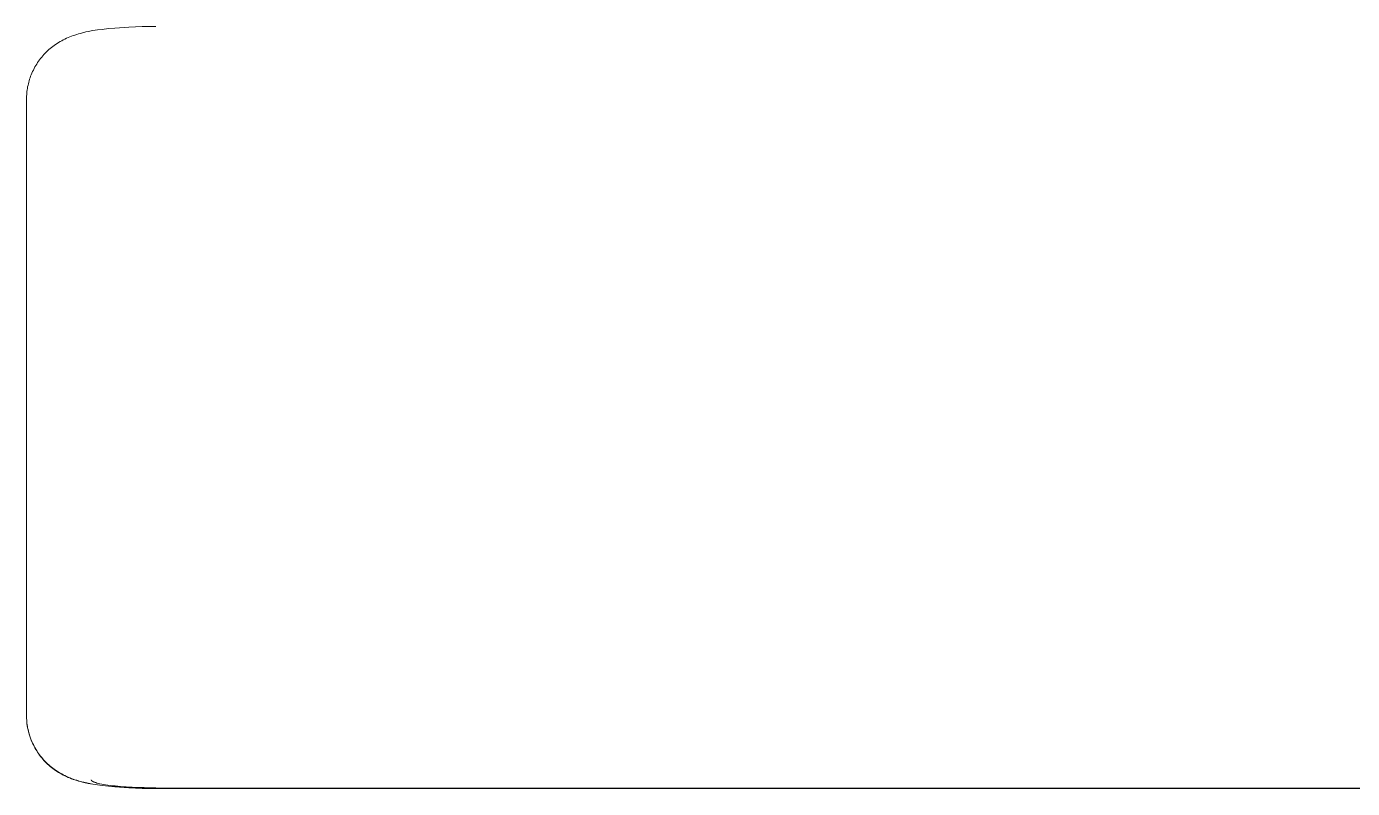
# Model space of a CAD drawing. Header units: millimetres. Extents: x -253 to 4295, y -442 to 2895.
# Drawn here: x -55.2 to 47.3, y 2455.2 to 2514.1 of the extents above; entities that cross this region are included whole.
import ezdxf

# ---------------------------------------------------------------- set-up
doc = ezdxf.new("R2010")
doc.units = ezdxf.units.MM
doc.layers.add('ZANO_R', color=7, linetype='Continuous', lineweight=0)

msp = doc.modelspace()

# ---------------------------------------------------------------- linework, layer by layer
at = {"layer": 'ZANO_R'}
for p, q in [((-51.83, 2513.29), (-51.7, 2513.34)), ((-51.7, 2513.34), (-51.56, 2513.39)), ((-51.56, 2513.39), (-51.43, 2513.43)), ((-51.43, 2513.43), (-51.29, 2513.48)), ((-51.29, 2513.48), (-51.16, 2513.52)), ((-51.16, 2513.52), (-51.02, 2513.56)), ((-51.02, 2513.56), (-50.74, 2513.63)), ((-50.74, 2513.63), (-50.57, 2513.67)), ((-50.57, 2513.67), (-50.39, 2513.7)), ((-50.39, 2513.7), (-50.03, 2513.77)), ((-50.03, 2513.77), (-49.68, 2513.83)), ((-49.68, 2513.83), (-49.32, 2513.87)), ((-49.32, 2513.87), (-48.83, 2513.93)), ((-48.83, 2513.93), (-48.33, 2513.97)), ((-48.33, 2513.97), (-47.25, 2514.04)), ((-47.25, 2514.04), (-46.22, 2514.08)), ((-46.22, 2514.08), (-45.17, 2514.09)), ((-53.54, 2512.21), (-53.44, 2512.3)), ((-53.44, 2512.3), (-53.34, 2512.39)), ((-53.34, 2512.39), (-53.23, 2512.47)), ((-53.23, 2512.47), (-53.13, 2512.55)), ((-53.13, 2512.55), (-53.02, 2512.63)), ((-53.02, 2512.63), (-52.92, 2512.71)), ((-52.92, 2512.71), (-52.81, 2512.78)), ((-52.81, 2512.78), (-52.69, 2512.85)), ((-52.69, 2512.85), (-52.57, 2512.92)), ((-52.57, 2512.92), (-52.45, 2512.99)), ((-52.45, 2512.99), (-52.33, 2513.06)), ((-52.33, 2513.06), (-52.21, 2513.12)), ((-52.21, 2513.12), (-52.08, 2513.18)), ((-52.08, 2513.18), (-51.96, 2513.23)), ((-51.96, 2513.23), (-51.83, 2513.29)), ((-54.38, 2511.18), (-54.31, 2511.3)), ((-54.31, 2511.3), (-54.24, 2511.41)), ((-54.24, 2511.41), (-54.16, 2511.51)), ((-54.16, 2511.51), (-54.08, 2511.62)), ((-54.08, 2511.62), (-53.99, 2511.72)), ((-53.99, 2511.72), (-53.91, 2511.82)), ((-53.91, 2511.82), (-53.82, 2511.92)), ((-53.82, 2511.92), (-53.73, 2512.02)), ((-53.73, 2512.02), (-53.64, 2512.11)), ((-53.64, 2512.11), (-53.54, 2512.21)), ((-54.89, 2510.13), (-54.85, 2510.25)), ((-54.85, 2510.25), (-54.8, 2510.36)), ((-54.8, 2510.36), (-54.75, 2510.48)), ((-54.75, 2510.48), (-54.7, 2510.6)), ((-54.7, 2510.6), (-54.64, 2510.72)), ((-54.64, 2510.72), (-54.58, 2510.84)), ((-54.58, 2510.84), (-54.52, 2510.96)), ((-54.52, 2510.96), (-54.45, 2511.07)), ((-54.45, 2511.07), (-54.38, 2511.18)), ((-55.12, 2509.19), (-55.1, 2509.31)), ((-55.1, 2509.31), (-55.08, 2509.43)), ((-55.08, 2509.43), (-55.05, 2509.55)), ((-55.05, 2509.55), (-55.02, 2509.67)), ((-55.02, 2509.67), (-54.99, 2509.79)), ((-54.99, 2509.79), (-54.96, 2509.9)), ((-54.96, 2509.9), (-54.93, 2510.02)), ((-54.93, 2510.02), (-54.89, 2510.13)), ((-55.17, 2508.59), (-55.16, 2508.71)), ((-55.17, 2508.47), (-55.17, 2508.59)), ((-55.17, 2480.69), (-55.17, 2508.47)), ((-55.16, 2508.71), (-55.15, 2508.83)), ((-55.15, 2508.83), (-55.14, 2508.95)), ((-55.14, 2508.95), (-55.13, 2509.07)), ((-55.13, 2509.07), (-55.12, 2509.19)), ((-55.17, 2460.85), (-55.17, 2480.69)), ((-55.17, 2460.73), (-55.17, 2460.85)), ((-55.16, 2460.61), (-55.17, 2460.73)), ((-55.15, 2460.49), (-55.16, 2460.61)), ((-55.14, 2460.37), (-55.15, 2460.49)), ((-55.13, 2460.25), (-55.14, 2460.37)), ((-55.12, 2460.13), (-55.13, 2460.25)), ((-55.11, 2460.06), (-55.13, 2460.23)), ((-55.1, 2460.01), (-55.12, 2460.13)), ((-55.08, 2459.9), (-55.11, 2460.06)), ((-55.08, 2459.89), (-55.1, 2460.01)), ((-55.05, 2459.74), (-55.08, 2459.9)), ((-55.05, 2459.77), (-55.08, 2459.89)), ((-55.02, 2459.65), (-55.05, 2459.77)), ((-55.01, 2459.58), (-55.05, 2459.74)), ((-54.99, 2459.53), (-55.02, 2459.65)), ((-54.97, 2459.42), (-55.01, 2459.58)), ((-54.96, 2459.42), (-54.99, 2459.53)), ((-54.92, 2459.26), (-54.97, 2459.42)), ((-54.93, 2459.3), (-54.96, 2459.42)), ((-54.89, 2459.19), (-54.93, 2459.3)), ((-54.86, 2459.1), (-54.92, 2459.26)), ((-54.85, 2459.07), (-54.89, 2459.19)), ((-54.8, 2458.94), (-54.86, 2459.1)), ((-54.8, 2458.96), (-54.85, 2459.07)), ((-54.75, 2458.84), (-54.8, 2458.96)), ((-54.75, 2458.82), (-54.8, 2458.94)), ((-54.7, 2458.72), (-54.75, 2458.84)), ((-54.7, 2458.7), (-54.75, 2458.82)), ((-54.64, 2458.6), (-54.7, 2458.72)), ((-54.64, 2458.58), (-54.7, 2458.7)), ((-54.58, 2458.48), (-54.64, 2458.6)), ((-54.58, 2458.46), (-54.64, 2458.58)), ((-54.52, 2458.37), (-54.58, 2458.48)), ((-54.52, 2458.35), (-54.58, 2458.46)), ((-54.45, 2458.25), (-54.52, 2458.37)), ((-54.45, 2458.23), (-54.52, 2458.35)), ((-54.38, 2458.14), (-54.45, 2458.25)), ((-54.38, 2458.12), (-54.45, 2458.23)), ((-54.31, 2458.02), (-54.38, 2458.14)), ((-54.31, 2458.01), (-54.38, 2458.12)), ((-54.24, 2457.92), (-54.31, 2458.02)), ((-54.24, 2457.9), (-54.31, 2458.01)), ((-54.16, 2457.81), (-54.24, 2457.92)), ((-54.16, 2457.79), (-54.24, 2457.9)), ((-54.08, 2457.7), (-54.16, 2457.81)), ((-54.08, 2457.68), (-54.16, 2457.79)), ((-53.99, 2457.6), (-54.08, 2457.7)), ((-53.99, 2457.58), (-54.08, 2457.68)), ((-53.91, 2457.5), (-53.99, 2457.6)), ((-53.91, 2457.48), (-53.99, 2457.58)), ((-53.82, 2457.4), (-53.91, 2457.5)), ((-53.82, 2457.38), (-53.91, 2457.48)), ((-53.73, 2457.3), (-53.82, 2457.4)), ((-53.73, 2457.28), (-53.82, 2457.38)), ((-53.64, 2457.21), (-53.73, 2457.3)), ((-53.64, 2457.19), (-53.73, 2457.28)), ((-53.54, 2457.12), (-53.64, 2457.21)), ((-53.54, 2457.1), (-53.64, 2457.19)), ((-53.44, 2457.03), (-53.54, 2457.12)), ((-53.44, 2457.01), (-53.54, 2457.1)), ((-53.34, 2456.94), (-53.44, 2457.03)), ((-53.34, 2456.92), (-53.44, 2457.01)), ((-53.24, 2456.85), (-53.34, 2456.94)), ((-53.24, 2456.84), (-53.34, 2456.92)), ((-53.13, 2456.77), (-53.24, 2456.85)), ((-53.13, 2456.75), (-53.24, 2456.84)), ((-53.03, 2456.69), (-53.13, 2456.77)), ((-53.03, 2456.67), (-53.13, 2456.75)), ((-52.92, 2456.62), (-53.03, 2456.69)), ((-52.92, 2456.6), (-53.03, 2456.67)), ((-52.81, 2456.54), (-52.92, 2456.62)), ((-52.81, 2456.52), (-52.92, 2456.6)), ((-52.69, 2456.47), (-52.81, 2456.54)), ((-52.69, 2456.45), (-52.81, 2456.52)), ((-52.57, 2456.4), (-52.69, 2456.47)), ((-52.57, 2456.38), (-52.69, 2456.45)), ((-52.45, 2456.33), (-52.57, 2456.4)), ((-52.45, 2456.31), (-52.57, 2456.38)), ((-52.33, 2456.26), (-52.45, 2456.33)), ((-52.33, 2456.25), (-52.45, 2456.31)), ((-52.21, 2456.2), (-52.33, 2456.26)), ((-52.21, 2456.18), (-52.33, 2456.25)), ((-52.08, 2456.14), (-52.21, 2456.2)), ((-52.08, 2456.13), (-52.21, 2456.18)), ((-51.96, 2456.09), (-52.08, 2456.14)), ((-51.96, 2456.07), (-52.08, 2456.13)), ((-51.83, 2456.03), (-51.96, 2456.09)), ((-51.83, 2456.02), (-51.96, 2456.07)), ((-51.7, 2455.98), (-51.83, 2456.03)), ((-51.7, 2455.96), (-51.83, 2456.02)), ((-51.56, 2455.93), (-51.7, 2455.98)), ((-51.56, 2455.91), (-51.7, 2455.96)), ((-51.43, 2455.89), (-51.56, 2455.93)), ((-51.43, 2455.87), (-51.56, 2455.91)), ((-51.29, 2455.84), (-51.43, 2455.89)), ((-51.29, 2455.82), (-51.43, 2455.87)), ((-51.16, 2455.8), (-51.29, 2455.84)), ((-51.16, 2455.78), (-51.29, 2455.82)), ((-51.02, 2455.76), (-51.16, 2455.8)), ((-51.02, 2455.75), (-51.16, 2455.78)), ((-50.74, 2455.69), (-51.02, 2455.76)), ((-50.74, 2455.68), (-51.02, 2455.75)), ((-50.4, 2455.62), (-50.74, 2455.69)), ((-50.4, 2455.6), (-50.74, 2455.68)), ((-50.05, 2455.55), (-50.4, 2455.62)), ((-50.05, 2455.54), (-50.4, 2455.6)), ((-50.17, 2455.88), (-50.17, 2455.89)), ((-50.17, 2455.87), (-50.17, 2455.88)), ((-50.17, 2455.88), (-50.17, 2455.88)), ((-50.17, 2455.88), (-50.17, 2455.88)), ((-50.16, 2455.87), (-50.17, 2455.87)), ((-50.17, 2455.87), (-50.17, 2455.87)), ((-50.16, 2455.86), (-50.16, 2455.87)), ((-50.16, 2455.85), (-50.16, 2455.86)), ((-50.16, 2455.86), (-50.16, 2455.86)), ((-50.16, 2455.86), (-50.16, 2455.86)), ((-50.15, 2455.84), (-50.16, 2455.85)), ((-50.16, 2455.85), (-50.16, 2455.85)), ((-50.16, 2455.85), (-50.16, 2455.85)), ((-50.15, 2455.83), (-50.15, 2455.84)), ((-50.15, 2455.84), (-50.15, 2455.84)), ((-50.14, 2455.83), (-50.15, 2455.83)), ((-50.15, 2455.83), (-50.15, 2455.83)), ((-50.14, 2455.82), (-50.14, 2455.83)), ((-50.13, 2455.81), (-50.14, 2455.82)), ((-50.14, 2455.82), (-50.14, 2455.82)), ((-50.14, 2455.82), (-50.14, 2455.82)), ((-50.12, 2455.81), (-50.13, 2455.81)), ((-50.13, 2455.81), (-50.13, 2455.81)), ((-50.12, 2455.8), (-50.12, 2455.81)), ((-50.11, 2455.8), (-50.12, 2455.8)), ((-50.12, 2455.8), (-50.12, 2455.8)), ((-50.11, 2455.79), (-50.11, 2455.8)), ((-50.1, 2455.79), (-50.11, 2455.79)), ((-50.09, 2455.78), (-50.1, 2455.79)), ((-50.08, 2455.77), (-50.09, 2455.78)), ((-50.07, 2455.77), (-50.08, 2455.77)), ((-50.06, 2455.76), (-50.07, 2455.77)), ((-50.05, 2455.75), (-50.06, 2455.76)), ((-50.03, 2455.75), (-50.05, 2455.75)), ((-49.68, 2455.5), (-50.05, 2455.55)), ((-49.68, 2455.48), (-50.05, 2455.54)), ((-50.02, 2455.74), (-50.03, 2455.75)), ((-50.01, 2455.73), (-50.02, 2455.74)), ((-49.99, 2455.72), (-50.01, 2455.73)), ((-49.97, 2455.72), (-49.99, 2455.72)), ((-49.94, 2455.7), (-49.97, 2455.72)), ((-49.9, 2455.69), (-49.94, 2455.7)), ((-49.86, 2455.67), (-49.9, 2455.69)), ((-49.82, 2455.66), (-49.86, 2455.67)), ((-49.77, 2455.64), (-49.82, 2455.66)), ((-49.72, 2455.63), (-49.77, 2455.64)), ((-49.61, 2455.6), (-49.72, 2455.63)), ((-49.32, 2455.45), (-49.68, 2455.5)), ((-49.32, 2455.43), (-49.68, 2455.48)), ((-49.49, 2455.57), (-49.61, 2455.6)), ((-49.35, 2455.55), (-49.49, 2455.57)), ((-49.21, 2455.52), (-49.35, 2455.55)), ((-48.83, 2455.39), (-49.32, 2455.45)), ((-48.83, 2455.38), (-49.32, 2455.43)), ((-49.05, 2455.5), (-49.21, 2455.52)), ((-48.7, 2455.45), (-49.05, 2455.5)), ((-48.33, 2455.35), (-48.83, 2455.39)), ((-48.33, 2455.33), (-48.83, 2455.38)), ((-48.32, 2455.41), (-48.7, 2455.45)), ((-47.25, 2455.28), (-48.33, 2455.35)), ((-47.25, 2455.26), (-48.33, 2455.33)), ((-47.9, 2455.37), (-48.32, 2455.41)), ((-47.01, 2455.31), (-47.9, 2455.37)), ((-46.22, 2455.24), (-47.25, 2455.28)), ((-46.22, 2455.22), (-47.25, 2455.26)), ((-46.08, 2455.28), (-47.01, 2455.31)), ((-45.17, 2455.23), (-46.22, 2455.24)), ((-45.17, 2455.21), (-46.22, 2455.22)), ((-45.17, 2455.27), (-46.08, 2455.28)), ((94.83, 2455.23), (-45.17, 2455.23)), ((94.83, 2455.21), (-45.17, 2455.21))]:
    msp.add_line(p, q, dxfattribs=at)

doc.saveas('drawing.dxf')
